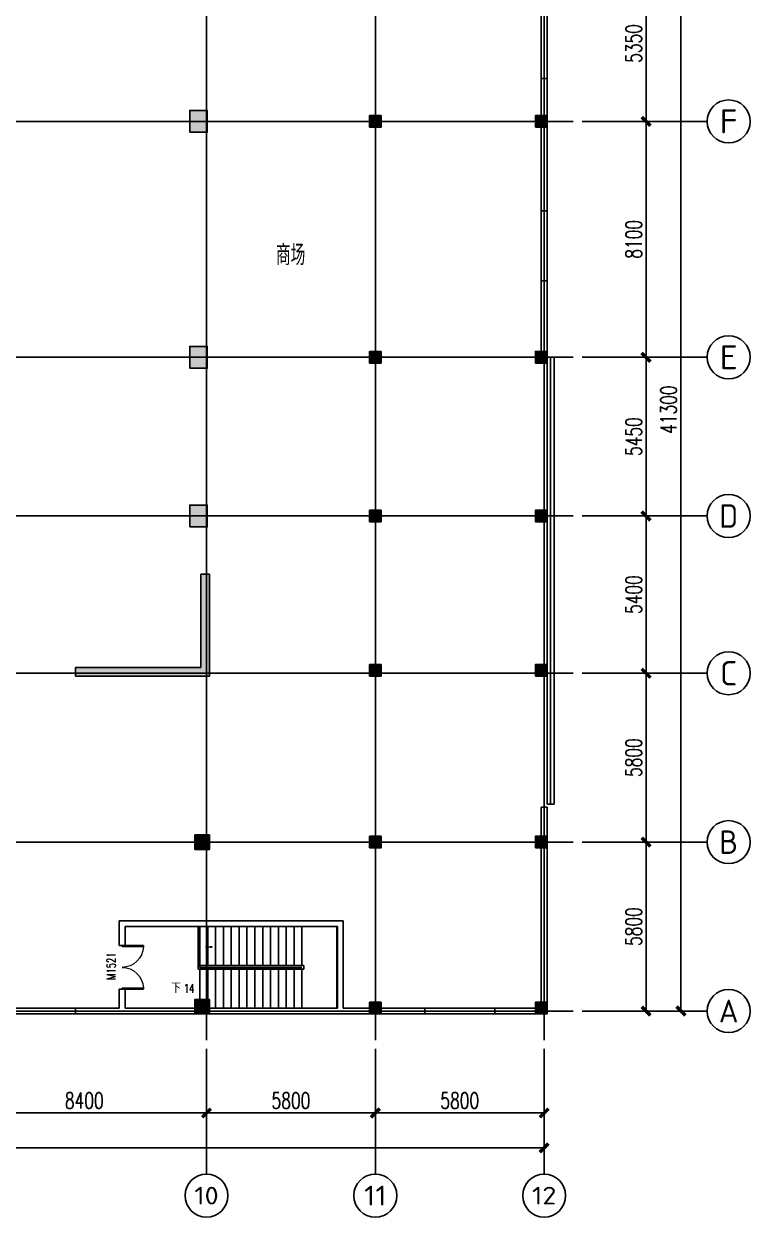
# Model space of a CAD drawing. Extents: x -1 to 1050000, y -900000 to 0.
# Drawn here: x 497316 to 522267, y -265240 to -224264 of the extents above; entities that cross this region are included whole.
import ezdxf
from ezdxf.enums import TextEntityAlignment as Align

# ---------------------------------------------------------------- set-up
doc = ezdxf.new("R2010")
doc.units = 0
doc.header["$LTSCALE"] = 1000
doc.header["$MEASUREMENT"] = 0
for name, color, linetype in [('AXIS', 3, 'Continuous'), ('AXIS_TEXT', 7, 'Continuous'), ('COLUMN', 9, 'Continuous'), ('CURTWALL', 4, 'Continuous'), ('DIM_SYMB', 3, 'Continuous'), ('PUB_HATCH', 8, 'Continuous'), ('PUB_TEXT', 7, 'Continuous'), ('STAIR', 2, 'Continuous'), ('Text', 7, 'Continuous'), ('WALL', 9, 'Continuous'), ('WINDOW', 4, 'Continuous'), ('WINDOW_TEXT', 7, 'Continuous')]:
    doc.layers.add(name, color=color, linetype=linetype)
doc.layers.add('DOTE', color=1, linetype='Continuous', plot=False)
doc.styles.add('_TCH_AXIS', font='tssdeng.shx', dxfattribs={"bigfont": 'GBCBIG.shx'})
doc.styles.add('_TCH_DIM', font='SIMPLEX', dxfattribs={"bigfont": 'GBCBIG'})
doc.styles.add('_TCH_DIM_T3', font='SIMPLEX', dxfattribs={"width": 0.705882, "bigfont": 'GBCBIG'})
doc.styles.add('_TCH_WINDOW', font='SIMPLEX', dxfattribs={"bigfont": 'GBCBIG'})
doc.styles.add('COMPLEX', font='COMPLEX')
doc.styles.get("Standard").update_dxf_attribs({"font": 'gbenor.shx', "bigfont": 'gbcbig.shx'})
doc.dimstyles.new('_TCH_ARCH&&100', dxfattribs={"dimtxt": 297.5, "dimasz": 100, "dimexe": 250, "dimexo": 300, "dimgap": 126.25, "dimtad": 1, "dimdec": 0, "dimzin": 0, "dimdsep": 46, "dimtxsty": '_TCH_DIM_T3', "dimblk": 'ARCHTICK', "dimcen": 0.09, "dimclrt": 7, "dimazin": 2, "dimtfac": 1, "dimtdec": 0, "dimtix": 1, "dimtmove": 2, "dimatfit": 3, "dimfxl": 1, "dimtolj": 1, "dimtzin": 0, "dimarcsym": 0})

# ---------------------------------------------------------------- blocks, each defined once
blk = doc.blocks.new('_AXISO')
blk.add_circle((0, 0), 0.5)
at = {"layer": 'AXIS_TEXT', "style": 'COMPLEX', "width": 1.041667}
blk.add_attdef('A', text='', height=0.56, dxfattribs=at).set_placement((-0.25, -0.28), (0.25, -0.28), align=Align.FIT)
blk = doc.blocks.new('_ArchTick')
at = {"color": 0, "linetype": 'ByBlock', "const_width": 0.4}
blk.add_lwpolyline([(-0.5, -0.5), (0.5, 0.5)], dxfattribs=at)
blk = doc.blocks.new('*D336')
at = {"layer": 'AXIS', "color": 0, "lineweight": -2, "transparency": 16777216}
for p, q in [((495191, -259463), (495191, -261913)), ((503591, -259463), (503591, -261913)), ((495191, -261663), (503591, -261663))]:
    blk.add_line(p, q, dxfattribs=at)
at = {"layer": 'Defpoints', "color": 0, "transparency": 16777216}
for p in [(495191, -259163), (503591, -259163), (503591, -261663)]:
    blk.add_point(p, dxfattribs=at)
at = {"layer": 'AXIS', "color": 0, "lineweight": -2, "transparency": 16777216, "xscale": 300, "yscale": 300, "zscale": 300, "rotation": 180}
blk.add_blockref('_ArchTick', (495191, -261663), dxfattribs=at)
at = {"layer": 'AXIS', "color": 0, "lineweight": -2, "transparency": 16777216, "xscale": 300, "yscale": 300, "zscale": 300}
blk.add_blockref('_ArchTick', (503591, -261663), dxfattribs=at)
at = {"layer": 'AXIS', "color": 7, "transparency": 16777216, "insert": (499391, -261238), "char_height": 550, "attachment_point": 5, "style": '_TCH_DIM_T3'}
blk.add_mtext('\\A1;8400', dxfattribs=at)
blk = doc.blocks.new('*D337')
at = {"layer": 'AXIS', "color": 0, "lineweight": -2, "transparency": 16777216}
for p, q in [((503591, -259463), (503591, -261913)), ((509391, -259463), (509391, -261913)), ((503591, -261663), (509391, -261663))]:
    blk.add_line(p, q, dxfattribs=at)
at = {"layer": 'Defpoints', "color": 0, "transparency": 16777216}
for p in [(503591, -259163), (509391, -259163), (509391, -261663)]:
    blk.add_point(p, dxfattribs=at)
at = {"layer": 'AXIS', "color": 0, "lineweight": -2, "transparency": 16777216, "xscale": 300, "yscale": 300, "zscale": 300, "rotation": 180}
blk.add_blockref('_ArchTick', (503591, -261663), dxfattribs=at)
at = {"layer": 'AXIS', "color": 0, "lineweight": -2, "transparency": 16777216, "xscale": 300, "yscale": 300, "zscale": 300}
blk.add_blockref('_ArchTick', (509391, -261663), dxfattribs=at)
at = {"layer": 'AXIS', "color": 7, "transparency": 16777216, "insert": (506491, -261238), "char_height": 550, "attachment_point": 5, "style": '_TCH_DIM_T3'}
blk.add_mtext('\\A1;5800', dxfattribs=at)
blk = doc.blocks.new('*D338')
at = {"layer": 'AXIS', "color": 0, "lineweight": -2, "transparency": 16777216}
for p, q in [((509391, -259463), (509391, -261913)), ((515191, -259463), (515191, -261913)), ((509391, -261663), (515191, -261663))]:
    blk.add_line(p, q, dxfattribs=at)
at = {"layer": 'Defpoints', "color": 0, "transparency": 16777216}
for p in [(509391, -259163), (515191, -259163), (515191, -261663)]:
    blk.add_point(p, dxfattribs=at)
at = {"layer": 'AXIS', "color": 0, "lineweight": -2, "transparency": 16777216, "xscale": 300, "yscale": 300, "zscale": 300, "rotation": 180}
blk.add_blockref('_ArchTick', (509391, -261663), dxfattribs=at)
at = {"layer": 'AXIS', "color": 0, "lineweight": -2, "transparency": 16777216, "xscale": 300, "yscale": 300, "zscale": 300}
blk.add_blockref('_ArchTick', (515191, -261663), dxfattribs=at)
at = {"layer": 'AXIS', "color": 7, "transparency": 16777216, "insert": (512291, -261238), "char_height": 550, "attachment_point": 5, "style": '_TCH_DIM_T3'}
blk.add_mtext('\\A1;5800', dxfattribs=at)
blk = doc.blocks.new('*D339')
at = {"layer": 'AXIS', "color": 0, "lineweight": -2, "transparency": 16777216}
for p, q in [((442691, -259863), (442691, -263113)), ((515191, -259863), (515191, -263113)), ((442691, -262863), (515191, -262863))]:
    blk.add_line(p, q, dxfattribs=at)
at = {"layer": 'Defpoints', "color": 0, "transparency": 16777216}
for p in [(442691, -259563), (515191, -259563), (515191, -262863)]:
    blk.add_point(p, dxfattribs=at)
at = {"layer": 'AXIS', "color": 0, "lineweight": -2, "transparency": 16777216, "xscale": 300, "yscale": 300, "zscale": 300, "rotation": 180}
blk.add_blockref('_ArchTick', (442691, -262863), dxfattribs=at)
at = {"layer": 'AXIS', "color": 0, "lineweight": -2, "transparency": 16777216, "xscale": 300, "yscale": 300, "zscale": 300}
blk.add_blockref('_ArchTick', (515191, -262863), dxfattribs=at)
at = {"layer": 'AXIS', "color": 7, "transparency": 16777216, "insert": (478941, -262438), "char_height": 550, "attachment_point": 5, "style": '_TCH_DIM_T3'}
blk.add_mtext('\\A1;72500', dxfattribs=at)
blk = doc.blocks.new('*D321')
at = {"layer": 'AXIS', "color": 0, "lineweight": -2, "transparency": 16777216}
for p, q in [((516491, -252363), (518941, -252363)), ((518691, -258163), (518691, -252363)), ((516491, -258163), (518941, -258163))]:
    blk.add_line(p, q, dxfattribs=at)
at = {"layer": 'Defpoints', "color": 0, "transparency": 16777216}
for p in [(516191, -252363), (518691, -252363), (516191, -258163)]:
    blk.add_point(p, dxfattribs=at)
at = {"layer": 'AXIS', "color": 0, "lineweight": -2, "transparency": 16777216, "xscale": 300, "yscale": 300, "zscale": 300}
for p, rotation in [((518691, -252363), 90), ((518691, -258163), 270)]:
    blk.add_blockref('_ArchTick', p, dxfattribs=dict(at, rotation=rotation))
at = {"layer": 'AXIS', "color": 7, "transparency": 16777216, "insert": (518266, -255263), "char_height": 550, "attachment_point": 5, "rotation": 90, "style": '_TCH_DIM_T3'}
blk.add_mtext('\\A1;5800', dxfattribs=at)
blk = doc.blocks.new('*D322')
at = {"layer": 'AXIS', "color": 0, "lineweight": -2, "transparency": 16777216}
for p, q in [((516491, -246563), (518941, -246563)), ((518691, -252363), (518691, -246563)), ((516491, -252363), (518941, -252363))]:
    blk.add_line(p, q, dxfattribs=at)
at = {"layer": 'Defpoints', "color": 0, "transparency": 16777216}
for p in [(516191, -246563), (518691, -246563), (516191, -252363)]:
    blk.add_point(p, dxfattribs=at)
at = {"layer": 'AXIS', "color": 0, "lineweight": -2, "transparency": 16777216, "xscale": 300, "yscale": 300, "zscale": 300}
for p, rotation in [((518691, -246563), 90), ((518691, -252363), 270)]:
    blk.add_blockref('_ArchTick', p, dxfattribs=dict(at, rotation=rotation))
at = {"layer": 'AXIS', "color": 7, "transparency": 16777216, "insert": (518266, -249463), "char_height": 550, "attachment_point": 5, "rotation": 90, "style": '_TCH_DIM_T3'}
blk.add_mtext('\\A1;5800', dxfattribs=at)
blk = doc.blocks.new('*D323')
at = {"layer": 'AXIS', "color": 0, "lineweight": -2, "transparency": 16777216}
for p, q in [((516491, -241163), (518941, -241163)), ((518691, -246563), (518691, -241163)), ((516491, -246563), (518941, -246563))]:
    blk.add_line(p, q, dxfattribs=at)
at = {"layer": 'Defpoints', "color": 0, "transparency": 16777216}
for p in [(516191, -241163), (518691, -241163), (516191, -246563)]:
    blk.add_point(p, dxfattribs=at)
at = {"layer": 'AXIS', "color": 0, "lineweight": -2, "transparency": 16777216, "xscale": 300, "yscale": 300, "zscale": 300}
for p, rotation in [((518691, -241163), 90), ((518691, -246563), 270)]:
    blk.add_blockref('_ArchTick', p, dxfattribs=dict(at, rotation=rotation))
at = {"layer": 'AXIS', "color": 7, "transparency": 16777216, "insert": (518266, -243863), "char_height": 550, "attachment_point": 5, "rotation": 90, "style": '_TCH_DIM_T3'}
blk.add_mtext('\\A1;5400', dxfattribs=at)
blk = doc.blocks.new('*D324')
at = {"layer": 'AXIS', "color": 0, "lineweight": -2, "transparency": 16777216}
for p, q in [((516491, -235713), (518941, -235713)), ((518691, -241163), (518691, -235713)), ((516491, -241163), (518941, -241163))]:
    blk.add_line(p, q, dxfattribs=at)
at = {"layer": 'Defpoints', "color": 0, "transparency": 16777216}
for p in [(516191, -235713), (518691, -235713), (516191, -241163)]:
    blk.add_point(p, dxfattribs=at)
at = {"layer": 'AXIS', "color": 0, "lineweight": -2, "transparency": 16777216, "xscale": 300, "yscale": 300, "zscale": 300}
for p, rotation in [((518691, -235713), 90), ((518691, -241163), 270)]:
    blk.add_blockref('_ArchTick', p, dxfattribs=dict(at, rotation=rotation))
at = {"layer": 'AXIS', "color": 7, "transparency": 16777216, "insert": (518266, -238438), "char_height": 550, "attachment_point": 5, "rotation": 90, "style": '_TCH_DIM_T3'}
blk.add_mtext('\\A1;5450', dxfattribs=at)
blk = doc.blocks.new('*D325')
at = {"layer": 'AXIS', "color": 0, "lineweight": -2, "transparency": 16777216}
for p, q in [((516491, -227613), (518941, -227613)), ((518691, -235713), (518691, -227613)), ((516491, -235713), (518941, -235713))]:
    blk.add_line(p, q, dxfattribs=at)
at = {"layer": 'Defpoints', "color": 0, "transparency": 16777216}
for p in [(516191, -227613), (518691, -227613), (516191, -235713)]:
    blk.add_point(p, dxfattribs=at)
at = {"layer": 'AXIS', "color": 0, "lineweight": -2, "transparency": 16777216, "xscale": 300, "yscale": 300, "zscale": 300}
for p, rotation in [((518691, -227613), 90), ((518691, -235713), 270)]:
    blk.add_blockref('_ArchTick', p, dxfattribs=dict(at, rotation=rotation))
at = {"layer": 'AXIS', "color": 7, "transparency": 16777216, "insert": (518266, -231663), "char_height": 550, "attachment_point": 5, "rotation": 90, "style": '_TCH_DIM_T3'}
blk.add_mtext('\\A1;8100', dxfattribs=at)
blk = doc.blocks.new('*D326')
at = {"layer": 'AXIS', "color": 0, "lineweight": -2, "transparency": 16777216}
for p, q in [((516491, -222263), (518941, -222263)), ((518691, -227613), (518691, -222263)), ((516491, -227613), (518941, -227613))]:
    blk.add_line(p, q, dxfattribs=at)
at = {"layer": 'Defpoints', "color": 0, "transparency": 16777216}
for p in [(516191, -222263), (518691, -222263), (516191, -227613)]:
    blk.add_point(p, dxfattribs=at)
at = {"layer": 'AXIS', "color": 0, "lineweight": -2, "transparency": 16777216, "xscale": 300, "yscale": 300, "zscale": 300}
for p, rotation in [((518691, -222263), 90), ((518691, -227613), 270)]:
    blk.add_blockref('_ArchTick', p, dxfattribs=dict(at, rotation=rotation))
at = {"layer": 'AXIS', "color": 7, "transparency": 16777216, "insert": (518266, -224938), "char_height": 550, "attachment_point": 5, "rotation": 90, "style": '_TCH_DIM_T3'}
blk.add_mtext('\\A1;5350', dxfattribs=at)
blk = doc.blocks.new('*D328')
at = {"layer": 'AXIS', "color": 0, "lineweight": -2, "transparency": 16777216}
for p, q in [((516891, -216863), (520141, -216863)), ((519891, -258163), (519891, -216863)), ((516891, -258163), (520141, -258163))]:
    blk.add_line(p, q, dxfattribs=at)
at = {"layer": 'Defpoints', "color": 0, "transparency": 16777216}
for p in [(516591, -216863), (519891, -216863), (516591, -258163)]:
    blk.add_point(p, dxfattribs=at)
at = {"layer": 'AXIS', "color": 0, "lineweight": -2, "transparency": 16777216, "xscale": 300, "yscale": 300, "zscale": 300}
for p, rotation in [((519891, -216863), 90), ((519891, -258163), 270)]:
    blk.add_blockref('_ArchTick', p, dxfattribs=dict(at, rotation=rotation))
at = {"layer": 'AXIS', "color": 7, "transparency": 16777216, "insert": (519466, -237513), "char_height": 550, "attachment_point": 5, "rotation": 90, "style": '_TCH_DIM_T3'}
blk.add_mtext('\\A1;41300', dxfattribs=at)
blk = doc.blocks.new('_FZH')
blk.add_lwpolyline([(-0.5, -0.5), (0.5, -0.5), (0.5, 0.5), (-0.5, 0.5)], close=True)
at = {"layer": 'PUB_HATCH'}
blk.add_solid([(-0.5, -0.5), (0.5, -0.5), (-0.5, 0.5), (0.5, 0.5)], dxfattribs=at)
blk = doc.blocks.new('$WINLIB2D$00000002')
at = {"color": 0}
for points in [[(-0.5, 0.5), (0.5, 0.5)], [(-0.5, 0.5), (-0.5, -0.5)], [(0.5, 0.5), (0.5, -0.5)], [(0.5, 0), (-0.5, 0)], [(-0.5, -0.5), (0.5, -0.5)]]:
    blk.add_lwpolyline(points, dxfattribs=at)
blk = doc.blocks.new('$DorLib2D$00000002')
for p, q in [((-0.5, 0), (-0.5, 0.4875)), ((-0.475, 0.4875), (-0.5, 0.4875)), ((-0.475, 0), (-0.475, 0.4875)), ((0.475, 0), (0.475, 0.4875)), ((0.475, 0.4875), (0.5, 0.4875)), ((0.5, 0), (0.5, 0.4875)), ((-0.5, 0), (-0.475, 0)), ((0.5, 0), (0.475, 0))]:
    blk.add_line(p, q)
at = {"lineweight": 13}
for centre, start, end in [((-0.4875, 0), 0, 88.53072), ((0.4875, 0), 91.46928, 180)]:
    blk.add_arc(centre, 0.4875, start, end, dxfattribs=at)

msp = doc.modelspace()

# ---------------------------------------------------------------- hatches: boundary and pattern name
at = {"layer": 'PUB_HATCH'}
for points in [[(503390.6, -246363.26), (503690.6, -246663.26), (503690.6, -243163.26), (503390.6, -243163.26)], [(503690.6, -246663.26), (503390.6, -246363.26), (499090.6, -246363.26), (499090.6, -246663.26)]]:
    msp.add_hatch(color=256, dxfattribs=at).paths.add_polyline_path(points)

# ---------------------------------------------------------------- linework, layer by layer
at = {"layer": 'AXIS'}
for p, q in [((516790.6, -227613.26), (520790.6, -227613.26)), ((516790.6, -235713.26), (520790.6, -235713.26)), ((516790.6, -241163.26), (520790.6, -241163.26)), ((516790.6, -246563.26), (520790.6, -246563.26)), ((516790.6, -252363.26), (520790.6, -252363.26)), ((516790.6, -258163.26), (520790.6, -258163.26)), ((503590.6, -259763.26), (503590.6, -263763.26)), ((509390.6, -259763.26), (509390.6, -263763.26)), ((515190.6, -259763.26), (515190.6, -263763.26))]:
    msp.add_line(p, q, dxfattribs=at)
at = {"layer": 'CURTWALL'}
for p, q in [((515290.6, -235713.26), (515290.6, -251063.26)), ((515530.6, -235713.26), (515290.6, -235713.26)), ((515410.6, -235713.26), (515410.6, -251063.26)), ((515530.6, -235713.26), (515530.6, -251063.26)), ((515530.6, -251063.26), (515290.6, -251063.26))]:
    msp.add_line(p, q, dxfattribs=at)
at = {"layer": 'DIM_SYMB'}
msp.add_lwpolyline([(503225.6, -257363.26, 0, 0, 0), (507470.6, -257363.26, 0, 0, 0), (507470.6, -255963.26, 0, 0, 0), (503495.6, -255963.26, 0, 80, 0), (503795.6, -255963.26, 0, 0, 0)], format="xyseb", dxfattribs=at)
at = {"layer": 'DOTE'}
for p, q in [((503590.6, -259163.26), (503590.6, -215863.26)), ((509390.6, -259163.26), (509390.6, -215863.26)), ((515190.6, -259163.26), (515190.6, -215863.26)), ((441690.6, -227613.26), (516190.6, -227613.26)), ((441690.6, -235713.26), (516190.6, -235713.26)), ((441690.6, -241163.26), (516190.6, -241163.26)), ((441690.6, -246563.26), (516190.6, -246563.26)), ((441690.6, -252363.26), (516190.6, -252363.26)), ((441690.6, -258163.26), (516190.6, -258163.26))]:
    msp.add_line(p, q, dxfattribs=at)
at = {"layer": 'STAIR'}
for p, q in [((503300.6, -256723.26), (503300.6, -255263.26)), ((503300.6, -255263.26), (508070.6, -255263.26)), ((503360.6, -256663.26), (503360.6, -255263.26)), ((503630.6, -255263.26), (503630.6, -256603.26)), ((503900.6, -255263.26), (503900.6, -256603.26)), ((504170.6, -255263.26), (504170.6, -256603.26)), ((504440.6, -255263.26), (504440.6, -256603.26)), ((504710.6, -255263.26), (504710.6, -256603.26)), ((504980.6, -255263.26), (504980.6, -256603.26)), ((505250.6, -255263.26), (505250.6, -256603.26)), ((505520.6, -255263.26), (505520.6, -256603.26)), ((505790.6, -255263.26), (505790.6, -256603.26)), ((506060.6, -255263.26), (506060.6, -256603.26)), ((506330.6, -255263.26), (506330.6, -256603.26)), ((506600.6, -255263.26), (506600.6, -256603.26)), ((506870.6, -255263.26), (506870.6, -256603.26)), ((508070.6, -258063.26), (508070.6, -255263.26)), ((506930.6, -256723.26), (503300.6, -256723.26)), ((503360.6, -256603.26), (506930.6, -256603.26)), ((506870.6, -256663.26), (503360.6, -256663.26)), ((503360.6, -256663.26), (503360.6, -256663.26)), ((503360.6, -257763.26), (503360.6, -256723.26)), ((503630.6, -257763.26), (503630.6, -256723.26)), ((503900.6, -258063.26), (503900.6, -256723.26)), ((504170.6, -258063.26), (504170.6, -256723.26)), ((504440.6, -258063.26), (504440.6, -256723.26)), ((504710.6, -258063.26), (504710.6, -256723.26)), ((504980.6, -258063.26), (504980.6, -256723.26)), ((505250.6, -258063.26), (505250.6, -256723.26)), ((505520.6, -258063.26), (505520.6, -256723.26)), ((505790.6, -258063.26), (505790.6, -256723.26)), ((506060.6, -258063.26), (506060.6, -256723.26)), ((506330.6, -258063.26), (506330.6, -256723.26)), ((506600.6, -258063.26), (506600.6, -256723.26)), ((506870.6, -256663.26), (506870.6, -256663.26)), ((506870.6, -258063.26), (506870.6, -256723.26)), ((506930.6, -256603.26), (506930.6, -256723.26)), ((508070.6, -258063.26), (503690.6, -258063.26))]:
    msp.add_line(p, q, dxfattribs=at)
at = {"layer": 'WALL'}
for p, q in [((515290.6, -226138.26), (515090.6, -226138.26)), ((515090.6, -226138.26), (515090.6, -227413.26)), ((515290.6, -227413.26), (515290.6, -226138.26)), ((515090.6, -227813.26), (515090.6, -230688.26)), ((515290.6, -230688.26), (515290.6, -227813.26)), ((515090.6, -230688.26), (515290.6, -230688.26)), ((515290.6, -233088.26), (515090.6, -233088.26)), ((515090.6, -233088.26), (515090.6, -235513.26)), ((515290.6, -235513.26), (515290.6, -233088.26)), ((503390.6, -246363.26), (503390.6, -243163.26)), ((503390.6, -243163.26), (503690.6, -243163.26)), ((503690.6, -246663.26), (503690.6, -243163.26)), ((503390.6, -246363.26), (499090.6, -246363.26)), ((499090.6, -246663.26), (499090.6, -246363.26)), ((503690.6, -246663.26), (499090.6, -246663.26)), ((515090.6, -252163.26), (515090.6, -251163.26)), ((515090.6, -251163.26), (515290.6, -251163.26)), ((515290.6, -252163.26), (515290.6, -251163.26)), ((515090.6, -257863.26), (515090.6, -252563.26)), ((515290.6, -257863.26), (515290.6, -252563.26)), ((500590.6, -255063.26), (500590.6, -255913.26)), ((500590.6, -255063.26), (508290.6, -255063.26)), ((500790.6, -255913.26), (500790.6, -255263.26)), ((500790.6, -255263.26), (508090.6, -255263.26)), ((508090.6, -258063.26), (508090.6, -255263.26)), ((508290.6, -258063.26), (508290.6, -255063.26)), ((500590.6, -255913.26), (500790.6, -255913.26)), ((500790.6, -257413.26), (500590.6, -257413.26)), ((500590.6, -257413.26), (500590.6, -258063.26)), ((500790.6, -258063.26), (500790.6, -257413.26)), ((500590.6, -258063.26), (499090.6, -258063.26)), ((499090.6, -258063.26), (499090.6, -258263.26)), ((500790.6, -258063.26), (503190.6, -258063.26)), ((503690.6, -258063.26), (508090.6, -258063.26)), ((508290.6, -258063.26), (509190.6, -258063.26)), ((511090.6, -258063.26), (509590.6, -258063.26)), ((511090.6, -258263.26), (511090.6, -258063.26)), ((514890.6, -258063.26), (513490.6, -258063.26)), ((513490.6, -258063.26), (513490.6, -258263.26)), ((499090.6, -258263.26), (503190.6, -258263.26)), ((503690.6, -258263.26), (509190.6, -258263.26)), ((509590.6, -258263.26), (511090.6, -258263.26)), ((513490.6, -258263.26), (514890.6, -258263.26))]:
    msp.add_line(p, q, dxfattribs=at)

# ---------------------------------------------------------------- block references
at = {"layer": 'AXIS'}
ref = msp.add_blockref('_AXISO', (521528.85, -227613.26), dxfattribs=dict(at, xscale=1476.510067114094, yscale=1476.510067114094, zscale=1476.510067114094))
ref.add_attrib('A', 'F', dxfattribs={"layer": 'AXIS_TEXT', "height": 822.12, "style": '_TCH_AXIS', "width": 1.52381}).set_placement((521215.66, -228024.32), (521842.04, -228024.32), align=Align.FIT)
ref = msp.add_blockref('_AXISO', (521528.85, -235713.26), dxfattribs=dict(at, xscale=1476.510067114094, yscale=1476.510067114094, zscale=1476.510067114094))
ref.add_attrib('A', 'E', dxfattribs={"layer": 'AXIS_TEXT', "height": 822.12, "style": '_TCH_AXIS', "width": 1.52381}).set_placement((521215.66, -236124.32), (521842.04, -236124.32), align=Align.FIT)
ref = msp.add_blockref('_AXISO', (521528.85, -241163.26), dxfattribs=dict(at, xscale=1476.510067114094, yscale=1476.510067114094, zscale=1476.510067114094))
ref.add_attrib('A', 'D', dxfattribs={"layer": 'AXIS_TEXT', "height": 803.33, "style": '_TCH_AXIS', "width": 1.503401}).set_placement((521203.7, -241564.92), (521854.01, -241564.92), align=Align.FIT)
ref = msp.add_blockref('_AXISO', (521528.85, -246563.26), dxfattribs=dict(at, xscale=1476.510067114094, yscale=1476.510067114094, zscale=1476.510067114094))
ref.add_attrib('A', 'C', dxfattribs={"layer": 'AXIS_TEXT', "height": 841.04, "style": '_TCH_AXIS', "width": 1.238095}).set_placement((521228.48, -246983.78), (521829.22, -246983.78), align=Align.FIT)
ref = msp.add_blockref('_AXISO', (521528.85, -252363.26), dxfattribs=dict(at, xscale=1476.510067114094, yscale=1476.510067114094, zscale=1476.510067114094))
ref.add_attrib('A', 'B', dxfattribs={"layer": 'AXIS_TEXT', "height": 803.33, "style": '_TCH_AXIS', "width": 1.503401}).set_placement((521203.7, -252764.92), (521854.01, -252764.92), align=Align.FIT)
ref = msp.add_blockref('_AXISO', (521528.85, -258163.26), dxfattribs=dict(at, xscale=1476.510067114094, yscale=1476.510067114094, zscale=1476.510067114094))
ref.add_attrib('A', 'A', dxfattribs={"layer": 'AXIS_TEXT', "height": 784.74, "style": '_TCH_AXIS', "width": 1.392857}).set_placement((521192.54, -258555.62), (521865.17, -258555.62), align=Align.FIT)
ref = msp.add_blockref('_AXISO', (503590.6, -264501.51), dxfattribs=dict(at, xscale=1476.510067114094, yscale=1476.510067114094, zscale=1476.510067114094))
ref.add_attrib('A', '10', dxfattribs={"layer": 'AXIS_TEXT', "height": 606.191, "style": '_TCH_AXIS', "width": 1.196825}).set_placement((503172.04, -264804.61), (504009.16, -264804.61), align=Align.FIT)
ref = msp.add_blockref('_AXISO', (509390.6, -264501.51), dxfattribs=dict(at, xscale=1476.510067114094, yscale=1476.510067114094, zscale=1476.510067114094))
ref.add_attrib('A', '11', dxfattribs={"layer": 'AXIS_TEXT', "height": 680.602, "style": '_TCH_AXIS', "width": 1.414966}).set_placement((509001.68, -264841.81), (509779.51, -264841.81), align=Align.FIT)
ref = msp.add_blockref('_AXISO', (515190.6, -264501.51), dxfattribs=dict(at, xscale=1476.510067114094, yscale=1476.510067114094, zscale=1476.510067114094))
ref.add_attrib('A', '12', dxfattribs={"layer": 'AXIS_TEXT', "height": 606.191, "style": '_TCH_AXIS', "width": 1.196825}).set_placement((514772.04, -264804.61), (515609.16, -264804.61), align=Align.FIT)
at = {"layer": 'COLUMN'}
for p, xscale, yscale, zscale in [((503314.78, -227613.26), 600, 750, 750), ((509390.6, -227613.26), 400, 400, 400), ((515090.6, -227613.26), 400, 400, 400), ((503314.78, -235713.26), 600, 750, 750), ((509390.6, -235713.26), 400, 400, 400), ((515090.6, -235713.26), 400, 400, 400), ((503314.78, -241163.26), 600, 750, 750), ((509390.6, -241163.26), 400, 400, 400), ((515090.6, -241163.26), 400, 400, 400), ((509390.6, -246463.26), 400, 400, 400), ((515090.6, -246463.26), 400, 400, 400), ((503440.6, -252363.26), 500, 500, 500), ((509390.6, -252363.26), 400, 400, 400), ((515090.6, -252363.26), 400, 400, 400), ((503440.6, -258013.26), 500, 500, 500), ((509390.6, -258063.26), 400, 400, 400), ((515090.6, -258063.26), 400, 400, 400)]:
    msp.add_blockref('_FZH', p, dxfattribs=dict(at, xscale=xscale, yscale=yscale, zscale=zscale))
at = {"layer": 'WINDOW', "xscale": -2400, "yscale": 200, "zscale": -2400, "rotation": 270}
for p in [(515190.6, -224938.26), (515190.6, -231888.26)]:
    msp.add_blockref('$WINLIB2D$00000002', p, dxfattribs=at)
at = {"layer": 'WINDOW'}
ref = msp.add_blockref('$DorLib2D$00000002', (500690.6, -256663.26), dxfattribs=dict(at, xscale=1500, yscale=-1500, zscale=1500, rotation=90))
ref.add_attrib('A', 'M1521', (500464.35, -257088.26), dxfattribs={"layer": 'WINDOW_TEXT', "height": 297.5, "rotation": 90, "style": '_TCH_WINDOW', "width": 0.705882})
at = {"layer": 'WINDOW', "yscale": 200}
for p, xscale, zscale in [((497890.6, -258163.26), -2400, -2400), ((512290.6, -258163.26), 2400, 2400)]:
    msp.add_blockref('$WINLIB2D$00000002', p, dxfattribs=dict(at, xscale=xscale, zscale=zscale))

# ---------------------------------------------------------------- texts
at = {"layer": 'PUB_TEXT', "style": '_TCH_DIM'}
msp.add_text('下', height=337.59, dxfattribs=at).set_placement((502374.85, -257538.26))
at = {"layer": 'PUB_TEXT', "style": '_TCH_DIM', "width": 0.705882}
msp.add_text('14', height=297.5, dxfattribs=at).set_placement((502810.6, -257538.26))
at = {"layer": 'Text', "insert": (506480.87, -232199.92), "char_height": 700, "attachment_point": 5}
msp.add_mtext_dynamic_manual_height_columns('商场', width=5304.4569, gutter_width=1750, heights=[0], dxfattribs=at)

# ---------------------------------------------------------------- dimensions: what is measured, and where the dimension line sits
at = {"layer": 'AXIS'}
for p1, p2, distance, picture, middle in [((516590.6, -258163.26), (516590.6, -216863.26), -3300, '*D328', (519465.6, -237513.26)), ((516190.6, -227613.26), (516190.6, -222263.26), -2500, '*D326', (518265.6, -224938.26)), ((516190.6, -235713.26), (516190.6, -227613.26), -2500, '*D325', (518265.6, -231663.26)), ((516190.6, -241163.26), (516190.6, -235713.26), -2500, '*D324', (518265.6, -238438.26)), ((516190.6, -246563.26), (516190.6, -241163.26), -2500, '*D323', (518265.6, -243863.26)), ((516190.6, -252363.26), (516190.6, -246563.26), -2500, '*D322', (518265.6, -249463.26)), ((516190.6, -258163.26), (516190.6, -252363.26), -2500, '*D321', (518265.6, -255263.26)), ((495190.6, -259163.26), (503590.6, -259163.26), -2500, '*D336', (499390.6, -261238.26)), ((503590.6, -259163.26), (509390.6, -259163.26), -2500, '*D337', (506490.6, -261238.26)), ((509390.6, -259163.26), (515190.6, -259163.26), -2500, '*D338', (512290.6, -261238.26)), ((442690.6, -259563.26), (515190.6, -259563.26), -3300, '*D339', (478940.6, -262438.26))]:
    dim = msp.add_aligned_dim(p1=p1, p2=p2, distance=distance, dimstyle='_TCH_ARCH&&100', override={"dimtxt": 550, "dimasz": 300, "dimgap": 150}, dxfattribs=at)
    dim.commit()
    dim.dimension.update_dxf_attribs({"geometry": picture, "text_midpoint": middle})

doc.saveas('drawing.dxf')
